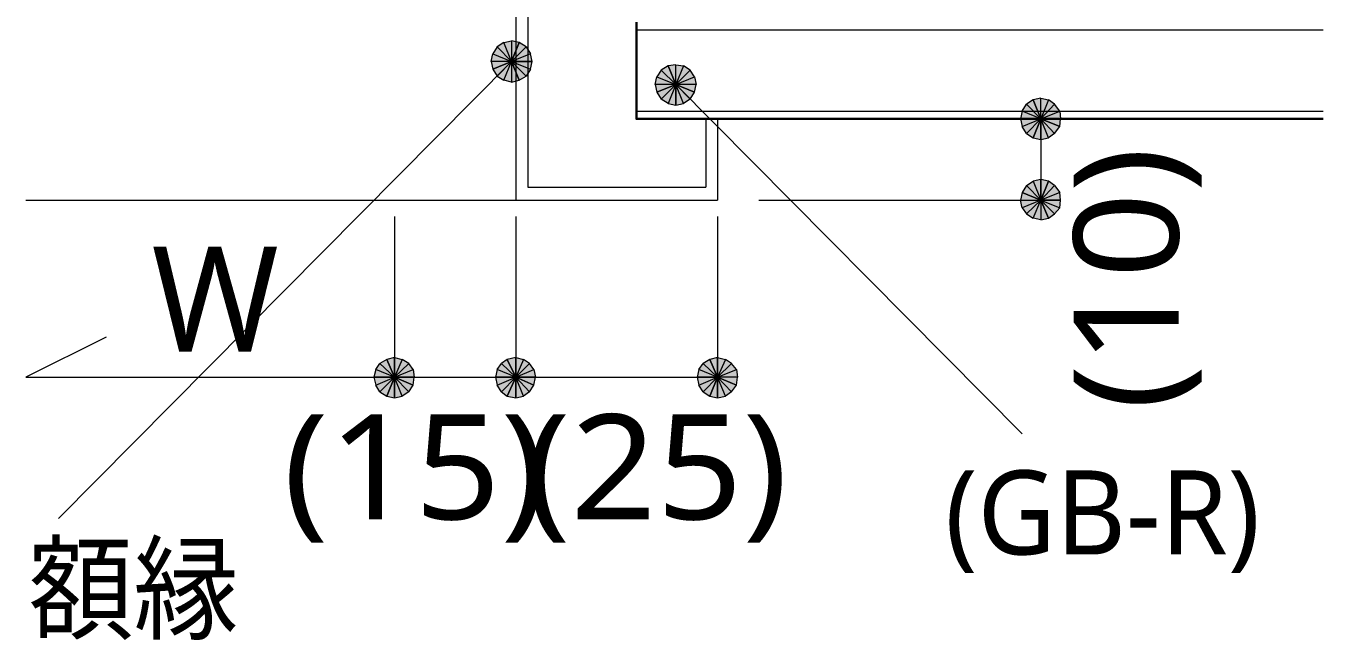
# Model space of a CAD drawing. Header units: millimetres. Extents: x 0 to 420, y 0 to 297.
# Drawn here: x 283.78 to 315.89, y 67.14 to 82.33 of the extents above; entities that cross this region are included whole.
import ezdxf
from ezdxf.enums import TextEntityAlignment as Align

# ---------------------------------------------------------------- set-up
doc = ezdxf.new("R2010")
doc.units = ezdxf.units.MM
doc.styles.add('kst32b', font='NotoSansJP-Variable.ttf')

msp = doc.modelspace()

# ---------------------------------------------------------------- hatches: boundary and pattern name
h = msp.add_hatch(color=7)
h.paths.add_polyline_path([(295.995, 81.915), (295.804, 81.957), (295.804, 81.449), (295.995, 81.915)])
h.paths.add_polyline_path([(295.804, 81.957), (295.804, 81.449), (295.614, 81.915), (295.804, 81.957)])
h.paths.add_polyline_path([(295.804, 81.449), (295.614, 81.915), (295.444, 81.809), (295.804, 81.449)])
h = msp.add_hatch(color=7)
h.paths.add_polyline_path([(296.312, 81.449), (296.27, 81.64), (295.804, 81.449), (296.312, 81.449)])
h.paths.add_polyline_path([(296.27, 81.64), (295.804, 81.449), (296.164, 81.809), (296.27, 81.64)])
h.paths.add_polyline_path([(295.804, 81.449), (296.164, 81.809), (295.995, 81.915), (295.804, 81.449)])
h = msp.add_hatch(color=7)
h.paths.add_polyline_path([(295.444, 81.809), (295.338, 81.64), (295.804, 81.449), (295.444, 81.809)])
h.paths.add_polyline_path([(295.338, 81.64), (295.804, 81.449), (295.296, 81.449), (295.338, 81.64)])
h.paths.add_polyline_path([(295.804, 81.449), (295.296, 81.449), (295.338, 81.259), (295.804, 81.449)])
for points in [[(295.338, 81.259), (295.444, 81.089), (295.804, 81.449), (295.338, 81.259)], [(299.678, 81.344), (299.508, 81.238), (299.868, 80.878), (299.678, 81.344)], [(308.716, 79.565), (308.906, 79.523), (308.906, 80.031), (308.716, 79.565)], [(309.097, 78.486), (308.906, 78.528), (308.906, 78.02), (309.097, 78.486)], [(292.714, 73.173), (292.904, 73.131), (292.904, 73.639), (292.714, 73.173)], [(295.698, 73.173), (295.91, 73.131), (295.91, 73.639), (295.698, 73.173)], [(300.715, 73.173), (300.905, 73.131), (300.905, 73.639), (300.715, 73.173)]]:
    msp.add_hatch(color=7).paths.add_polyline_path(points)
h = msp.add_hatch(color=7)
h.paths.add_polyline_path([(295.444, 81.089), (295.614, 80.984), (295.804, 81.449), (295.444, 81.089)])
h.paths.add_polyline_path([(295.614, 80.984), (295.804, 81.449), (295.804, 80.941), (295.614, 80.984)])
h.paths.add_polyline_path([(295.804, 81.449), (295.804, 80.941), (295.995, 80.984), (295.804, 81.449)])
h = msp.add_hatch(color=7)
h.paths.add_polyline_path([(295.995, 80.984), (296.164, 81.089), (295.804, 81.449), (295.995, 80.984)])
h.paths.add_polyline_path([(296.164, 81.089), (295.804, 81.449), (296.27, 81.259), (296.164, 81.089)])
h.paths.add_polyline_path([(295.804, 81.449), (296.27, 81.259), (296.312, 81.449), (295.804, 81.449)])
h = msp.add_hatch(color=7)
h.paths.add_polyline_path([(300.228, 81.238), (300.059, 81.344), (299.868, 80.878), (300.228, 81.238)])
h.paths.add_polyline_path([(300.059, 81.344), (299.868, 80.878), (299.868, 81.365), (300.059, 81.344)])
h.paths.add_polyline_path([(299.868, 80.878), (299.868, 81.365), (299.678, 81.344), (299.868, 80.878)])
h = msp.add_hatch(color=7)
h.paths.add_polyline_path([(299.508, 81.238), (299.403, 81.068), (299.868, 80.878), (299.508, 81.238)])
h.paths.add_polyline_path([(299.403, 81.068), (299.868, 80.878), (299.36, 80.878), (299.403, 81.068)])
h.paths.add_polyline_path([(299.868, 80.878), (299.36, 80.878), (299.403, 80.687), (299.868, 80.878)])
h = msp.add_hatch(color=7)
h.paths.add_polyline_path([(300.334, 80.687), (300.376, 80.878), (299.868, 80.878), (300.334, 80.687)])
h.paths.add_polyline_path([(300.376, 80.878), (299.868, 80.878), (300.334, 81.068), (300.376, 80.878)])
h.paths.add_polyline_path([(299.868, 80.878), (300.334, 81.068), (300.228, 81.238), (299.868, 80.878)])
h = msp.add_hatch(color=7)
h.paths.add_polyline_path([(299.403, 80.687), (299.508, 80.518), (299.868, 80.878), (299.403, 80.687)])
h.paths.add_polyline_path([(299.508, 80.518), (299.868, 80.878), (299.678, 80.412), (299.508, 80.518)])
h.paths.add_polyline_path([(299.868, 80.878), (299.678, 80.412), (299.868, 80.37), (299.868, 80.878)])
h = msp.add_hatch(color=7)
h.paths.add_polyline_path([(299.868, 80.37), (300.059, 80.412), (299.868, 80.878), (299.868, 80.37)])
h.paths.add_polyline_path([(300.059, 80.412), (299.868, 80.878), (300.228, 80.518), (300.059, 80.412)])
h.paths.add_polyline_path([(299.868, 80.878), (300.228, 80.518), (300.334, 80.687), (299.868, 80.878)])
h = msp.add_hatch(color=7)
h.paths.add_polyline_path([(308.716, 80.497), (308.546, 80.391), (308.906, 80.031), (308.716, 80.497)])
h.paths.add_polyline_path([(308.546, 80.391), (308.906, 80.031), (308.441, 80.222), (308.546, 80.391)])
h.paths.add_polyline_path([(308.906, 80.031), (308.441, 80.222), (308.398, 80.031), (308.906, 80.031)])
h = msp.add_hatch(color=7)
h.paths.add_polyline_path([(309.245, 80.391), (309.097, 80.497), (308.906, 80.031), (309.245, 80.391)])
h.paths.add_polyline_path([(309.097, 80.497), (308.906, 80.031), (308.906, 80.539), (309.097, 80.497)])
h.paths.add_polyline_path([(308.906, 80.031), (308.906, 80.539), (308.716, 80.497), (308.906, 80.031)])
h = msp.add_hatch(color=7)
h.paths.add_polyline_path([(309.372, 79.841), (309.393, 80.031), (308.906, 80.031), (309.372, 79.841)])
h.paths.add_polyline_path([(309.393, 80.031), (308.906, 80.031), (309.372, 80.222), (309.393, 80.031)])
h.paths.add_polyline_path([(308.906, 80.031), (309.372, 80.222), (309.245, 80.391), (308.906, 80.031)])
h = msp.add_hatch(color=7)
h.paths.add_polyline_path([(308.398, 80.031), (308.441, 79.841), (308.906, 80.031), (308.398, 80.031)])
h.paths.add_polyline_path([(308.441, 79.841), (308.906, 80.031), (308.546, 79.671), (308.441, 79.841)])
h.paths.add_polyline_path([(308.906, 80.031), (308.546, 79.671), (308.716, 79.565), (308.906, 80.031)])
h = msp.add_hatch(color=7)
h.paths.add_polyline_path([(308.906, 79.523), (309.097, 79.565), (308.906, 80.031), (308.906, 79.523)])
h.paths.add_polyline_path([(309.097, 79.565), (308.906, 80.031), (309.245, 79.671), (309.097, 79.565)])
h.paths.add_polyline_path([(308.906, 80.031), (309.245, 79.671), (309.372, 79.841), (308.906, 80.031)])
h = msp.add_hatch(color=7)
h.paths.add_polyline_path([(308.906, 78.528), (308.716, 78.486), (308.906, 78.02), (308.906, 78.528)])
h.paths.add_polyline_path([(308.716, 78.486), (308.906, 78.02), (308.546, 78.38), (308.716, 78.486)])
h.paths.add_polyline_path([(308.906, 78.02), (308.546, 78.38), (308.441, 78.211), (308.906, 78.02)])
h = msp.add_hatch(color=7)
h.paths.add_polyline_path([(309.393, 78.02), (309.372, 78.211), (308.906, 78.02), (309.393, 78.02)])
h.paths.add_polyline_path([(309.372, 78.211), (308.906, 78.02), (309.245, 78.38), (309.372, 78.211)])
h.paths.add_polyline_path([(308.906, 78.02), (309.245, 78.38), (309.097, 78.486), (308.906, 78.02)])
h = msp.add_hatch(color=7)
h.paths.add_polyline_path([(308.441, 78.211), (308.398, 78.02), (308.906, 78.02), (308.441, 78.211)])
h.paths.add_polyline_path([(308.398, 78.02), (308.906, 78.02), (308.441, 77.83), (308.398, 78.02)])
h.paths.add_polyline_path([(308.906, 78.02), (308.441, 77.83), (308.546, 77.682), (308.906, 78.02)])
h = msp.add_hatch(color=7)
h.paths.add_polyline_path([(308.546, 77.682), (308.716, 77.576), (308.906, 78.02), (308.546, 77.682)])
h.paths.add_polyline_path([(308.716, 77.576), (308.906, 78.02), (308.906, 77.534), (308.716, 77.576)])
h.paths.add_polyline_path([(308.906, 78.02), (308.906, 77.534), (309.097, 77.576), (308.906, 78.02)])
h = msp.add_hatch(color=7)
h.paths.add_polyline_path([(309.097, 77.576), (309.245, 77.682), (308.906, 78.02), (309.097, 77.576)])
h.paths.add_polyline_path([(309.245, 77.682), (308.906, 78.02), (309.372, 77.83), (309.245, 77.682)])
h.paths.add_polyline_path([(308.906, 78.02), (309.372, 77.83), (309.393, 78.02), (308.906, 78.02)])
h = msp.add_hatch(color=7)
h.paths.add_polyline_path([(292.714, 74.083), (292.545, 73.978), (292.904, 73.639), (292.714, 74.083)])
h.paths.add_polyline_path([(292.545, 73.978), (292.904, 73.639), (292.439, 73.829), (292.545, 73.978)])
h.paths.add_polyline_path([(292.904, 73.639), (292.439, 73.829), (292.396, 73.639), (292.904, 73.639)])
h = msp.add_hatch(color=7)
h.paths.add_polyline_path([(293.264, 73.978), (293.095, 74.083), (292.904, 73.639), (293.264, 73.978)])
h.paths.add_polyline_path([(293.095, 74.083), (292.904, 73.639), (292.904, 74.126), (293.095, 74.083)])
h.paths.add_polyline_path([(292.904, 73.639), (292.904, 74.126), (292.714, 74.083), (292.904, 73.639)])
h = msp.add_hatch(color=7)
h.paths.add_polyline_path([(293.37, 73.448), (293.391, 73.639), (292.904, 73.639), (293.37, 73.448)])
h.paths.add_polyline_path([(293.391, 73.639), (292.904, 73.639), (293.37, 73.829), (293.391, 73.639)])
h.paths.add_polyline_path([(292.904, 73.639), (293.37, 73.829), (293.264, 73.978), (292.904, 73.639)])
h = msp.add_hatch(color=7)
h.paths.add_polyline_path([(295.698, 74.083), (295.55, 73.978), (295.91, 73.639), (295.698, 74.083)])
h.paths.add_polyline_path([(295.55, 73.978), (295.91, 73.639), (295.444, 73.829), (295.55, 73.978)])
h.paths.add_polyline_path([(295.91, 73.639), (295.444, 73.829), (295.402, 73.639), (295.91, 73.639)])
h = msp.add_hatch(color=7)
h.paths.add_polyline_path([(296.249, 73.978), (296.1, 74.083), (295.91, 73.639), (296.249, 73.978)])
h.paths.add_polyline_path([(296.1, 74.083), (295.91, 73.639), (295.91, 74.126), (296.1, 74.083)])
h.paths.add_polyline_path([(295.91, 73.639), (295.91, 74.126), (295.698, 74.083), (295.91, 73.639)])
h = msp.add_hatch(color=7)
h.paths.add_polyline_path([(296.354, 73.448), (296.397, 73.639), (295.91, 73.639), (296.354, 73.448)])
h.paths.add_polyline_path([(296.397, 73.639), (295.91, 73.639), (296.354, 73.829), (296.397, 73.639)])
h.paths.add_polyline_path([(295.91, 73.639), (296.354, 73.829), (296.249, 73.978), (295.91, 73.639)])
h = msp.add_hatch(color=7)
h.paths.add_polyline_path([(300.715, 74.083), (300.546, 73.978), (300.905, 73.639), (300.715, 74.083)])
h.paths.add_polyline_path([(300.546, 73.978), (300.905, 73.639), (300.44, 73.829), (300.546, 73.978)])
h.paths.add_polyline_path([(300.905, 73.639), (300.44, 73.829), (300.397, 73.639), (300.905, 73.639)])
h = msp.add_hatch(color=7)
h.paths.add_polyline_path([(301.244, 73.978), (301.096, 74.083), (300.905, 73.639), (301.244, 73.978)])
h.paths.add_polyline_path([(301.096, 74.083), (300.905, 73.639), (300.905, 74.126), (301.096, 74.083)])
h.paths.add_polyline_path([(300.905, 73.639), (300.905, 74.126), (300.715, 74.083), (300.905, 73.639)])
h = msp.add_hatch(color=7)
h.paths.add_polyline_path([(301.371, 73.448), (301.392, 73.639), (300.905, 73.639), (301.371, 73.448)])
h.paths.add_polyline_path([(301.392, 73.639), (300.905, 73.639), (301.371, 73.829), (301.392, 73.639)])
h.paths.add_polyline_path([(300.905, 73.639), (301.371, 73.829), (301.244, 73.978), (300.905, 73.639)])
h = msp.add_hatch(color=7)
h.paths.add_polyline_path([(292.396, 73.639), (292.439, 73.448), (292.904, 73.639), (292.396, 73.639)])
h.paths.add_polyline_path([(292.439, 73.448), (292.904, 73.639), (292.545, 73.279), (292.439, 73.448)])
h.paths.add_polyline_path([(292.904, 73.639), (292.545, 73.279), (292.714, 73.173), (292.904, 73.639)])
h = msp.add_hatch(color=7)
h.paths.add_polyline_path([(292.904, 73.131), (293.095, 73.173), (292.904, 73.639), (292.904, 73.131)])
h.paths.add_polyline_path([(293.095, 73.173), (292.904, 73.639), (293.264, 73.279), (293.095, 73.173)])
h.paths.add_polyline_path([(292.904, 73.639), (293.264, 73.279), (293.37, 73.448), (292.904, 73.639)])
h = msp.add_hatch(color=7)
h.paths.add_polyline_path([(295.402, 73.639), (295.444, 73.448), (295.91, 73.639), (295.402, 73.639)])
h.paths.add_polyline_path([(295.444, 73.448), (295.91, 73.639), (295.55, 73.279), (295.444, 73.448)])
h.paths.add_polyline_path([(295.91, 73.639), (295.55, 73.279), (295.698, 73.173), (295.91, 73.639)])
h = msp.add_hatch(color=7)
h.paths.add_polyline_path([(295.91, 73.131), (296.1, 73.173), (295.91, 73.639), (295.91, 73.131)])
h.paths.add_polyline_path([(296.1, 73.173), (295.91, 73.639), (296.249, 73.279), (296.1, 73.173)])
h.paths.add_polyline_path([(295.91, 73.639), (296.249, 73.279), (296.354, 73.448), (295.91, 73.639)])
h = msp.add_hatch(color=7)
h.paths.add_polyline_path([(300.397, 73.639), (300.44, 73.448), (300.905, 73.639), (300.397, 73.639)])
h.paths.add_polyline_path([(300.44, 73.448), (300.905, 73.639), (300.546, 73.279), (300.44, 73.448)])
h.paths.add_polyline_path([(300.905, 73.639), (300.546, 73.279), (300.715, 73.173), (300.905, 73.639)])
h = msp.add_hatch(color=7)
h.paths.add_polyline_path([(300.905, 73.131), (301.096, 73.173), (300.905, 73.639), (300.905, 73.131)])
h.paths.add_polyline_path([(301.096, 73.173), (300.905, 73.639), (301.244, 73.279), (301.096, 73.173)])
h.paths.add_polyline_path([(300.905, 73.639), (301.244, 73.279), (301.371, 73.448), (300.905, 73.639)])

# ---------------------------------------------------------------- linework, layer by layer
at = {"lineweight": 13}
for points in [[(295.91, 91.038), (295.91, 78.02)], [(296.206, 91.038), (296.206, 78.338)], [(298.895, 82.232), (315.891, 82.232)], [(295.804, 81.449), (284.586, 70.146)], [(299.868, 80.878), (308.441, 72.242)], [(298.895, 80.222), (315.891, 80.222)], [(300.609, 80.031), (300.609, 78.338)], [(300.905, 80.031), (300.905, 78.02)], [(308.906, 80.031), (308.906, 78.02)], [(296.206, 78.338), (300.609, 78.338)], [(283.782, 78.02), (295.91, 78.02)], [(295.91, 78.02), (300.905, 78.02)], [(301.921, 78.02), (308.928, 78.02)], [(292.904, 77.618), (292.904, 73.639)], [(295.91, 77.618), (295.91, 73.639)], [(300.905, 77.618), (300.905, 73.639)], [(285.771, 74.634), (283.782, 73.639), (292.904, 73.639)], [(292.904, 73.639), (295.91, 73.639), (300.905, 73.639)]]:
    msp.add_lwpolyline(points, dxfattribs=at)
at = {"lineweight": 30}
msp.add_lwpolyline([(298.895, 82.423), (298.895, 80.031), (315.891, 80.031)], dxfattribs=at)
at = {"lineweight": 0}
for points in [[(295.804, 81.449), (295.614, 81.915), (295.444, 81.809)], [(295.804, 81.957), (295.804, 81.449), (295.614, 81.915)], [(295.995, 81.915), (295.804, 81.957), (295.804, 81.449)], [(295.804, 81.449), (296.164, 81.809), (295.995, 81.915)], [(295.338, 81.64), (295.804, 81.449), (295.296, 81.449)], [(295.444, 81.809), (295.338, 81.64), (295.804, 81.449)], [(296.27, 81.64), (295.804, 81.449), (296.164, 81.809)], [(296.312, 81.449), (296.27, 81.64), (295.804, 81.449)], [(295.804, 81.449), (295.296, 81.449), (295.338, 81.259)], [(295.338, 81.259), (295.444, 81.089), (295.804, 81.449)], [(295.444, 81.089), (295.614, 80.984), (295.804, 81.449)], [(295.614, 80.984), (295.804, 81.449), (295.804, 80.941)], [(295.804, 81.449), (295.804, 80.941), (295.995, 80.984)], [(295.995, 80.984), (296.164, 81.089), (295.804, 81.449)], [(296.164, 81.089), (295.804, 81.449), (296.27, 81.259)], [(295.804, 81.449), (296.27, 81.259), (296.312, 81.449)], [(299.678, 81.344), (299.508, 81.238), (299.868, 80.878)], [(299.868, 80.878), (299.868, 81.365), (299.678, 81.344)], [(300.059, 81.344), (299.868, 80.878), (299.868, 81.365)], [(300.228, 81.238), (300.059, 81.344), (299.868, 80.878)], [(299.403, 81.068), (299.868, 80.878), (299.36, 80.878)], [(299.508, 81.238), (299.403, 81.068), (299.868, 80.878)], [(299.868, 80.878), (300.334, 81.068), (300.228, 81.238)], [(300.376, 80.878), (299.868, 80.878), (300.334, 81.068)], [(299.868, 80.878), (299.36, 80.878), (299.403, 80.687)], [(299.403, 80.687), (299.508, 80.518), (299.868, 80.878)], [(299.508, 80.518), (299.868, 80.878), (299.678, 80.412)], [(299.868, 80.878), (299.678, 80.412), (299.868, 80.37)], [(299.868, 80.37), (300.059, 80.412), (299.868, 80.878)], [(300.059, 80.412), (299.868, 80.878), (300.228, 80.518)], [(299.868, 80.878), (300.228, 80.518), (300.334, 80.687)], [(300.334, 80.687), (300.376, 80.878), (299.868, 80.878)], [(308.546, 80.391), (308.906, 80.031), (308.441, 80.222)], [(308.716, 80.497), (308.546, 80.391), (308.906, 80.031)], [(308.906, 80.031), (308.906, 80.539), (308.716, 80.497)], [(309.097, 80.497), (308.906, 80.031), (308.906, 80.539)], [(309.245, 80.391), (309.097, 80.497), (308.906, 80.031)], [(308.906, 80.031), (309.372, 80.222), (309.245, 80.391)], [(308.906, 80.031), (308.441, 80.222), (308.398, 80.031)], [(308.398, 80.031), (308.441, 79.841), (308.906, 80.031)], [(308.441, 79.841), (308.906, 80.031), (308.546, 79.671)], [(308.906, 80.031), (308.546, 79.671), (308.716, 79.565)], [(308.716, 79.565), (308.906, 79.523), (308.906, 80.031)], [(309.393, 80.031), (308.906, 80.031), (309.372, 80.222)], [(308.906, 79.523), (309.097, 79.565), (308.906, 80.031)], [(309.097, 79.565), (308.906, 80.031), (309.245, 79.671)], [(308.906, 80.031), (309.245, 79.671), (309.372, 79.841)], [(309.372, 79.841), (309.393, 80.031), (308.906, 80.031)], [(308.906, 78.02), (308.546, 78.38), (308.441, 78.211)], [(308.716, 78.486), (308.906, 78.02), (308.546, 78.38)], [(308.906, 78.528), (308.716, 78.486), (308.906, 78.02)], [(309.097, 78.486), (308.906, 78.528), (308.906, 78.02)], [(308.906, 78.02), (309.245, 78.38), (309.097, 78.486)], [(309.372, 78.211), (308.906, 78.02), (309.245, 78.38)], [(308.441, 78.211), (308.398, 78.02), (308.906, 78.02)], [(309.393, 78.02), (309.372, 78.211), (308.906, 78.02)], [(308.398, 78.02), (308.906, 78.02), (308.441, 77.83)], [(308.906, 78.02), (308.441, 77.83), (308.546, 77.682)], [(308.546, 77.682), (308.716, 77.576), (308.906, 78.02)], [(308.716, 77.576), (308.906, 78.02), (308.906, 77.534)], [(308.906, 78.02), (308.906, 77.534), (309.097, 77.576)], [(309.097, 77.576), (309.245, 77.682), (308.906, 78.02)], [(309.245, 77.682), (308.906, 78.02), (309.372, 77.83)], [(308.906, 78.02), (309.372, 77.83), (309.393, 78.02)], [(292.545, 73.978), (292.904, 73.639), (292.439, 73.829)], [(292.714, 74.083), (292.545, 73.978), (292.904, 73.639)], [(292.904, 73.639), (292.904, 74.126), (292.714, 74.083)], [(293.095, 74.083), (292.904, 73.639), (292.904, 74.126)], [(293.264, 73.978), (293.095, 74.083), (292.904, 73.639)], [(292.904, 73.639), (293.37, 73.829), (293.264, 73.978)], [(295.55, 73.978), (295.91, 73.639), (295.444, 73.829)], [(295.698, 74.083), (295.55, 73.978), (295.91, 73.639)], [(295.91, 73.639), (295.91, 74.126), (295.698, 74.083)], [(296.1, 74.083), (295.91, 73.639), (295.91, 74.126)], [(296.249, 73.978), (296.1, 74.083), (295.91, 73.639)], [(295.91, 73.639), (296.354, 73.829), (296.249, 73.978)], [(300.546, 73.978), (300.905, 73.639), (300.44, 73.829)], [(300.715, 74.083), (300.546, 73.978), (300.905, 73.639)], [(300.905, 73.639), (300.905, 74.126), (300.715, 74.083)], [(301.096, 74.083), (300.905, 73.639), (300.905, 74.126)], [(301.244, 73.978), (301.096, 74.083), (300.905, 73.639)], [(300.905, 73.639), (301.371, 73.829), (301.244, 73.978)], [(292.904, 73.639), (292.439, 73.829), (292.396, 73.639)], [(292.396, 73.639), (292.439, 73.448), (292.904, 73.639)], [(292.439, 73.448), (292.904, 73.639), (292.545, 73.279)], [(292.904, 73.639), (292.545, 73.279), (292.714, 73.173)], [(292.714, 73.173), (292.904, 73.131), (292.904, 73.639)], [(293.391, 73.639), (292.904, 73.639), (293.37, 73.829)], [(292.904, 73.131), (293.095, 73.173), (292.904, 73.639)], [(293.095, 73.173), (292.904, 73.639), (293.264, 73.279)], [(292.904, 73.639), (293.264, 73.279), (293.37, 73.448)], [(293.37, 73.448), (293.391, 73.639), (292.904, 73.639)], [(295.91, 73.639), (295.444, 73.829), (295.402, 73.639)], [(295.402, 73.639), (295.444, 73.448), (295.91, 73.639)], [(295.444, 73.448), (295.91, 73.639), (295.55, 73.279)], [(295.91, 73.639), (295.55, 73.279), (295.698, 73.173)], [(295.698, 73.173), (295.91, 73.131), (295.91, 73.639)], [(296.397, 73.639), (295.91, 73.639), (296.354, 73.829)], [(295.91, 73.131), (296.1, 73.173), (295.91, 73.639)], [(296.1, 73.173), (295.91, 73.639), (296.249, 73.279)], [(295.91, 73.639), (296.249, 73.279), (296.354, 73.448)], [(296.354, 73.448), (296.397, 73.639), (295.91, 73.639)], [(300.905, 73.639), (300.44, 73.829), (300.397, 73.639)], [(300.397, 73.639), (300.44, 73.448), (300.905, 73.639)], [(300.44, 73.448), (300.905, 73.639), (300.546, 73.279)], [(300.905, 73.639), (300.546, 73.279), (300.715, 73.173)], [(300.715, 73.173), (300.905, 73.131), (300.905, 73.639)], [(301.392, 73.639), (300.905, 73.639), (301.371, 73.829)], [(300.905, 73.131), (301.096, 73.173), (300.905, 73.639)], [(301.096, 73.173), (300.905, 73.639), (301.244, 73.279)], [(300.905, 73.639), (301.244, 73.279), (301.371, 73.448)], [(301.371, 73.448), (301.392, 73.639), (300.905, 73.639)]]:
    msp.add_lwpolyline(points, close=True, dxfattribs=at)

# ---------------------------------------------------------------- texts
at = {"style": 'kst32b'}
for s, height, p, p2 in [('(10)', 2.5989, (312.314, 72.834), (312.314, 79.332)), ('(15)', 2.5989, (290.153, 70.125), (296.65, 70.125)), ('(25)', 2.5989, (296.143, 70.125), (302.64, 70.125)), ('(GB-R)', 2.0791, (306.536, 69.257), (314.332, 69.257)), ('額縁', 2.0791, (283.845, 67.373), (289.043, 67.373))]:
    msp.add_text(s, height=height, dxfattribs=at).set_placement(p, p2, align=Align.FIT)
msp.add_text('W', height=2.599, dxfattribs=at).set_placement((286.893, 74.274))

doc.saveas('drawing.dxf')
